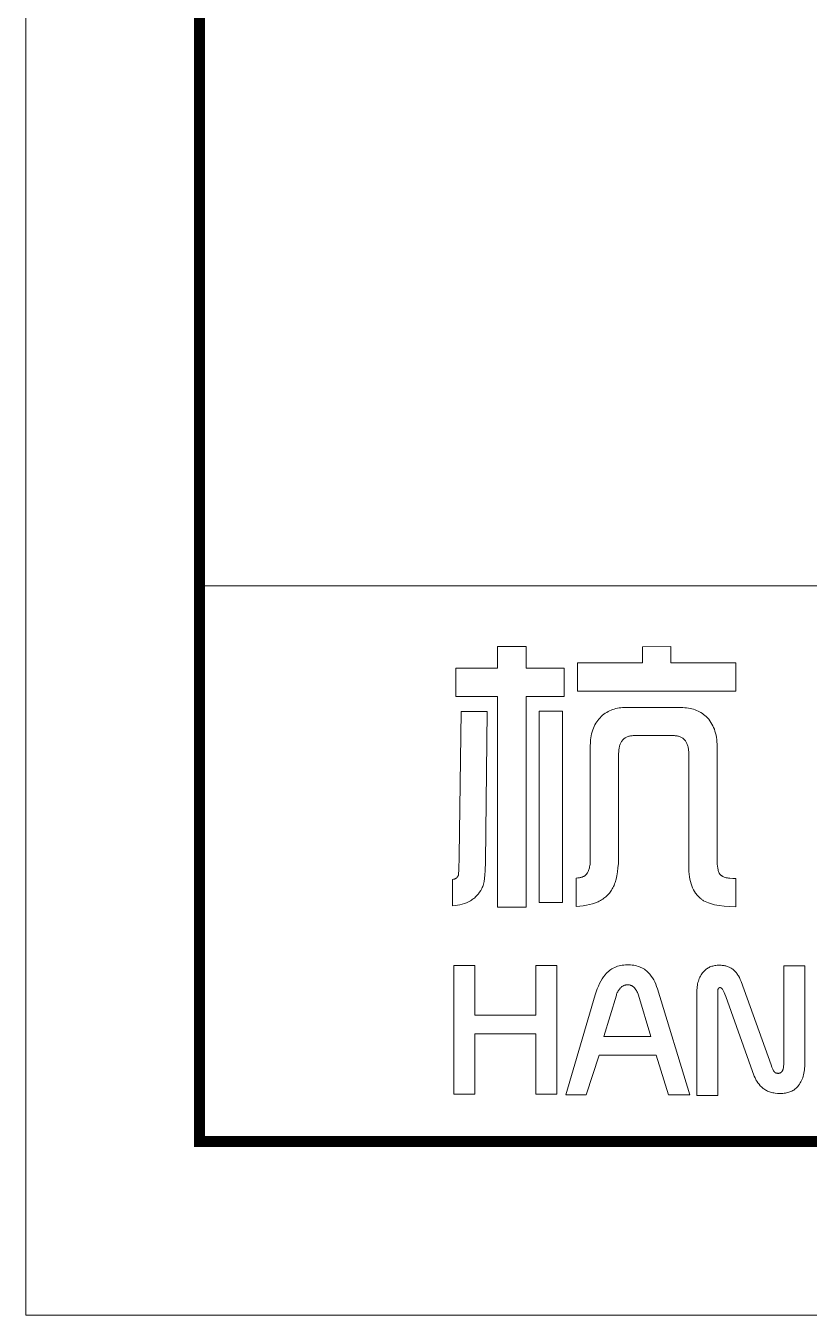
# Model space of a CAD drawing. Header units: millimetres. Extents: x 656 to 1522, y 1 to 298.
# Drawn here: x 656.18 to 678.73, y 0.54 to 37.67 of the extents above; entities that cross this region are included whole.
import ezdxf
from ezdxf.enums import TextEntityAlignment as Align

# ---------------------------------------------------------------- set-up
doc = ezdxf.new("R2010")
doc.units = ezdxf.units.MM
doc.header["$MEASUREMENT"] = 0
for name, color, linetype, lineweight in [('BF-图框', 125, 'Continuous', 15), ('BF-文字说明', 33, 'Continuous', 18), ('BF-电路', 6, 'Continuous', 9)]:
    doc.layers.add(name, color=color, linetype=linetype, lineweight=lineweight)
doc.styles.add('黑体', font='simhei.ttf', dxfattribs={"width": 0.7})

# ---------------------------------------------------------------- blocks, each defined once
blk = doc.blocks.new('BFA3H')
at = {"layer": 'BF-图框'}
for p, q in [((5, 292), (5, 5)), ((5, 5), (415, 5))]:
    blk.add_line(p, q, dxfattribs=at)
at = {"layer": 'BF-图框', "lineweight": 9}
blk.add_line((5, 21), (415, 21), dxfattribs=at)
at = {"layer": 'BF-图框', "lineweight": 5}
for p, q in [((13.582, 18.631), (13.582, 19.254)), ((13.582, 19.254), (14.399, 19.254)), ((14.399, 19.254), (14.399, 18.631)), ((17.753, 19.245), (18.568, 19.254)), ((17.753, 18.782), (17.753, 19.245)), ((18.568, 19.254), (18.568, 18.782)), ((12.377, 17.815), (12.377, 18.631)), ((12.377, 18.631), (13.582, 18.631)), ((14.399, 18.631), (15.499, 18.631)), ((15.499, 18.631), (15.499, 17.815)), ((15.883, 17.965), (15.883, 18.782)), ((15.883, 18.782), (17.753, 18.782)), ((18.568, 18.782), (20.439, 18.782)), ((20.439, 18.782), (20.439, 17.965)), ((20.439, 17.965), (15.883, 17.965)), ((13.582, 17.815), (12.377, 17.815)), ((13.582, 11.753), (13.582, 17.815)), ((15.499, 17.815), (14.399, 17.815)), ((14.399, 17.815), (14.399, 11.753)), ((16.891, 17.44), (16.936, 17.454)), ((16.936, 17.454), (16.982, 17.467)), ((16.982, 17.467), (17.028, 17.477)), ((17.028, 17.477), (17.076, 17.485)), ((17.076, 17.485), (17.124, 17.491)), ((17.124, 17.491), (17.174, 17.494)), ((17.174, 17.494), (17.224, 17.496)), ((17.224, 17.496), (18.854, 17.496)), ((18.854, 17.496), (18.911, 17.495)), ((18.911, 17.495), (18.966, 17.492)), ((18.966, 17.492), (19.02, 17.487)), ((19.02, 17.487), (19.072, 17.479)), ((19.072, 17.479), (19.123, 17.47)), ((19.123, 17.47), (19.172, 17.459)), ((19.172, 17.459), (19.22, 17.446)), ((12.479, 13.215), (12.532, 17.385)), ((12.532, 17.385), (13.282, 17.385)), ((13.282, 17.385), (13.234, 13.056)), ((14.775, 11.881), (14.775, 17.389)), ((14.775, 17.389), (15.45, 17.389)), ((15.45, 17.389), (15.45, 11.881)), ((16.407, 17.043), (16.435, 17.086)), ((16.435, 17.086), (16.465, 17.127)), ((16.465, 17.127), (16.497, 17.166)), ((16.497, 17.166), (16.531, 17.203)), ((16.531, 17.203), (16.567, 17.239)), ((16.567, 17.239), (16.604, 17.272)), ((16.604, 17.272), (16.643, 17.303)), ((16.643, 17.303), (16.682, 17.331)), ((16.682, 17.331), (16.722, 17.357)), ((16.722, 17.357), (16.763, 17.381)), ((16.763, 17.381), (16.805, 17.403)), ((16.805, 17.403), (16.848, 17.422)), ((16.848, 17.422), (16.891, 17.44)), ((19.22, 17.446), (19.266, 17.431)), ((19.266, 17.431), (19.311, 17.414)), ((19.311, 17.414), (19.354, 17.395)), ((19.354, 17.395), (19.396, 17.374)), ((19.396, 17.374), (19.436, 17.351)), ((19.436, 17.351), (19.475, 17.326)), ((19.475, 17.326), (19.512, 17.299)), ((19.512, 17.299), (19.548, 17.27)), ((19.548, 17.27), (19.582, 17.239)), ((19.582, 17.239), (19.621, 17.199)), ((19.621, 17.199), (19.657, 17.158)), ((19.657, 17.158), (19.69, 17.115)), ((19.69, 17.115), (19.721, 17.07)), ((16.276, 16.686), (16.288, 16.743)), ((16.288, 16.743), (16.302, 16.798)), ((16.302, 16.798), (16.319, 16.851)), ((16.319, 16.851), (16.338, 16.902)), ((16.338, 16.902), (16.359, 16.951)), ((16.359, 16.951), (16.382, 16.998)), ((16.382, 16.998), (16.407, 17.043)), ((19.721, 17.07), (19.75, 17.022)), ((19.75, 17.022), (19.776, 16.973)), ((19.776, 16.973), (19.8, 16.922)), ((19.8, 16.922), (19.821, 16.869)), ((19.821, 16.869), (19.839, 16.813)), ((19.839, 16.813), (19.855, 16.756)), ((19.855, 16.756), (19.869, 16.697)), ((16.248, 16.37), (16.253, 16.503)), ((16.248, 13.126), (16.248, 16.37)), ((16.253, 16.503), (16.258, 16.566)), ((16.258, 16.566), (16.266, 16.627)), ((16.266, 16.627), (16.276, 16.686)), ((17.081, 16.341), (17.076, 16.314)), ((17.086, 16.368), (17.081, 16.341)), ((17.093, 16.393), (17.086, 16.368)), ((17.1, 16.417), (17.093, 16.393)), ((17.109, 16.44), (17.1, 16.417)), ((17.118, 16.462), (17.109, 16.44)), ((17.128, 16.483), (17.118, 16.462)), ((17.139, 16.503), (17.128, 16.483)), ((17.15, 16.522), (17.139, 16.503)), ((17.163, 16.54), (17.15, 16.522)), ((17.176, 16.557), (17.163, 16.54)), ((17.191, 16.573), (17.176, 16.557)), ((17.206, 16.588), (17.191, 16.573)), ((17.222, 16.602), (17.206, 16.588)), ((17.239, 16.614), (17.222, 16.602)), ((17.257, 16.626), (17.239, 16.614)), ((17.275, 16.637), (17.257, 16.626)), ((17.295, 16.647), (17.275, 16.637)), ((17.315, 16.655), (17.295, 16.647)), ((17.337, 16.663), (17.315, 16.655)), ((17.359, 16.67), (17.337, 16.663)), ((17.382, 16.675), (17.359, 16.67)), ((17.406, 16.68), (17.382, 16.675)), ((17.431, 16.684), (17.406, 16.68)), ((17.456, 16.686), (17.431, 16.684)), ((17.483, 16.688), (17.456, 16.686)), ((17.51, 16.688), (17.483, 16.688)), ((18.643, 16.688), (17.51, 16.688)), ((18.67, 16.688), (18.643, 16.688)), ((18.696, 16.686), (18.67, 16.688)), ((18.722, 16.683), (18.696, 16.686)), ((18.746, 16.68), (18.722, 16.683)), ((18.77, 16.675), (18.746, 16.68)), ((18.793, 16.669), (18.77, 16.675)), ((18.815, 16.662), (18.793, 16.669)), ((18.836, 16.655), (18.815, 16.662)), ((18.856, 16.646), (18.836, 16.655)), ((18.875, 16.636), (18.856, 16.646)), ((18.894, 16.625), (18.875, 16.636)), ((18.911, 16.612), (18.894, 16.625)), ((18.928, 16.599), (18.911, 16.612)), ((18.944, 16.585), (18.928, 16.599)), ((18.959, 16.57), (18.944, 16.585)), ((18.973, 16.554), (18.959, 16.57)), ((18.987, 16.536), (18.973, 16.554)), ((18.999, 16.518), (18.987, 16.536)), ((19.011, 16.498), (18.999, 16.518)), ((19.021, 16.478), (19.011, 16.498)), ((19.031, 16.456), (19.021, 16.478)), ((19.04, 16.434), (19.031, 16.456)), ((19.049, 16.41), (19.04, 16.434)), ((19.056, 16.385), (19.049, 16.41)), ((19.062, 16.36), (19.056, 16.385)), ((19.068, 16.333), (19.062, 16.36)), ((19.869, 16.697), (19.88, 16.636)), ((19.88, 16.636), (19.889, 16.572)), ((19.889, 16.572), (19.895, 16.507)), ((19.895, 16.507), (19.899, 16.44)), ((19.899, 16.44), (19.9, 16.37)), ((19.9, 16.37), (19.9, 13.135)), ((17.067, 16.227), (17.065, 16.163)), ((17.065, 16.163), (17.065, 13.272)), ((17.072, 16.286), (17.067, 16.227)), ((17.076, 16.314), (17.072, 16.286)), ((19.073, 16.305), (19.068, 16.333)), ((19.077, 16.276), (19.073, 16.305)), ((19.082, 16.215), (19.077, 16.276)), ((19.083, 16.15), (19.082, 16.215)), ((19.083, 12.936), (19.083, 16.15)), ((12.464, 12.817), (12.479, 13.215)), ((13.234, 13.056), (13.225, 12.793)), ((16.241, 12.979), (16.246, 13.049)), ((16.246, 13.049), (16.248, 13.126)), ((17.057, 13.002), (17.046, 12.879)), ((17.065, 13.272), (17.057, 13.002)), ((19.9, 13.135), (19.905, 12.991)), ((12.425, 12.618), (12.429, 12.623)), ((12.429, 12.623), (12.432, 12.629)), ((12.432, 12.629), (12.436, 12.634)), ((12.436, 12.634), (12.442, 12.646)), ((12.442, 12.646), (12.448, 12.658)), ((12.448, 12.66), (12.449, 12.661)), ((12.448, 12.658), (12.448, 12.66)), ((12.449, 12.661), (12.45, 12.665)), ((12.45, 12.665), (12.451, 12.67)), ((12.451, 12.67), (12.452, 12.676)), ((12.452, 12.676), (12.456, 12.708)), ((12.456, 12.708), (12.464, 12.817)), ((13.217, 12.679), (13.205, 12.577)), ((13.225, 12.793), (13.217, 12.679)), ((16.028, 12.621), (16.044, 12.628)), ((16.044, 12.628), (16.06, 12.635)), ((16.06, 12.635), (16.074, 12.643)), ((16.074, 12.643), (16.088, 12.651)), ((16.088, 12.651), (16.101, 12.66)), ((16.101, 12.66), (16.113, 12.67)), ((16.113, 12.67), (16.124, 12.68)), ((16.124, 12.68), (16.131, 12.688)), ((16.131, 12.688), (16.139, 12.697)), ((16.139, 12.697), (16.146, 12.706)), ((16.146, 12.706), (16.153, 12.715)), ((16.153, 12.715), (16.166, 12.735)), ((16.166, 12.735), (16.178, 12.756)), ((16.178, 12.756), (16.189, 12.779)), ((16.189, 12.779), (16.2, 12.803)), ((16.2, 12.803), (16.209, 12.829)), ((16.209, 12.829), (16.217, 12.856)), ((16.217, 12.856), (16.225, 12.884)), ((16.225, 12.884), (16.231, 12.914)), ((16.231, 12.914), (16.236, 12.946)), ((16.236, 12.946), (16.241, 12.979)), ((17.013, 12.655), (16.99, 12.554)), ((17.032, 12.763), (17.013, 12.655)), ((17.046, 12.879), (17.032, 12.763)), ((19.085, 12.854), (19.083, 12.936)), ((19.089, 12.775), (19.085, 12.854)), ((19.096, 12.698), (19.089, 12.775)), ((19.106, 12.625), (19.096, 12.698)), ((19.118, 12.555), (19.106, 12.625)), ((19.905, 12.991), (19.91, 12.928)), ((19.91, 12.928), (19.918, 12.872)), ((19.918, 12.872), (19.928, 12.822)), ((19.928, 12.822), (19.934, 12.8)), ((19.934, 12.8), (19.94, 12.779)), ((19.94, 12.779), (19.947, 12.76)), ((19.947, 12.76), (19.954, 12.742)), ((19.954, 12.742), (19.962, 12.726)), ((19.962, 12.726), (19.967, 12.718)), ((19.967, 12.718), (19.971, 12.711)), ((19.971, 12.711), (19.977, 12.702)), ((19.977, 12.702), (19.983, 12.694)), ((19.983, 12.694), (19.99, 12.686)), ((19.99, 12.686), (19.998, 12.678)), ((19.998, 12.678), (20.006, 12.67)), ((20.006, 12.67), (20.014, 12.663)), ((20.014, 12.663), (20.024, 12.656)), ((20.024, 12.656), (20.033, 12.649)), ((20.033, 12.649), (20.044, 12.643)), ((20.044, 12.643), (20.055, 12.637)), ((20.055, 12.637), (20.067, 12.631)), ((20.067, 12.631), (20.079, 12.625)), ((20.079, 12.625), (20.105, 12.615)), ((12.28, 12.548), (12.295, 12.549)), ((12.28, 11.788), (12.28, 12.548)), ((12.295, 12.549), (12.31, 12.551)), ((12.31, 12.551), (12.324, 12.554)), ((12.324, 12.554), (12.337, 12.558)), ((12.337, 12.558), (12.35, 12.562)), ((12.35, 12.562), (12.356, 12.565)), ((12.356, 12.565), (12.362, 12.567)), ((12.362, 12.567), (12.367, 12.57)), ((12.367, 12.57), (12.373, 12.573)), ((12.373, 12.573), (12.379, 12.576)), ((12.379, 12.576), (12.384, 12.58)), ((12.384, 12.58), (12.389, 12.583)), ((12.389, 12.583), (12.394, 12.587)), ((12.394, 12.587), (12.399, 12.591)), ((12.399, 12.591), (12.404, 12.595)), ((12.404, 12.595), (12.408, 12.599)), ((12.408, 12.599), (12.413, 12.604)), ((12.413, 12.604), (12.417, 12.608)), ((12.417, 12.608), (12.421, 12.613)), ((12.421, 12.613), (12.425, 12.618)), ((13.128, 12.288), (13.097, 12.232)), ((13.14, 12.313), (13.128, 12.288)), ((13.152, 12.342), (13.14, 12.313)), ((13.162, 12.374), (13.152, 12.342)), ((13.172, 12.409), (13.162, 12.374)), ((13.182, 12.446), (13.172, 12.409)), ((13.19, 12.487), (13.182, 12.446)), ((13.205, 12.577), (13.19, 12.487)), ((15.843, 12.587), (15.89, 12.591)), ((15.843, 11.771), (15.843, 12.587)), ((15.89, 12.591), (15.934, 12.597)), ((15.934, 12.597), (15.954, 12.6)), ((15.954, 12.6), (15.974, 12.605)), ((15.974, 12.605), (15.993, 12.61)), ((15.993, 12.61), (16.011, 12.615)), ((16.011, 12.615), (16.028, 12.621)), ((16.883, 12.274), (16.864, 12.242)), ((16.9, 12.307), (16.883, 12.274)), ((16.917, 12.341), (16.9, 12.307)), ((16.932, 12.376), (16.917, 12.341)), ((16.948, 12.417), (16.932, 12.376)), ((16.963, 12.461), (16.948, 12.417)), ((16.99, 12.554), (16.963, 12.461)), ((19.133, 12.488), (19.118, 12.555)), ((19.151, 12.424), (19.133, 12.488)), ((19.172, 12.363), (19.151, 12.424)), ((19.195, 12.306), (19.172, 12.363)), ((19.221, 12.251), (19.195, 12.306)), ((20.105, 12.615), (20.133, 12.605)), ((20.133, 12.605), (20.164, 12.597)), ((20.164, 12.597), (20.197, 12.59)), ((20.197, 12.59), (20.232, 12.584)), ((20.232, 12.584), (20.27, 12.579)), ((20.27, 12.579), (20.352, 12.572)), ((20.352, 12.572), (20.443, 12.57)), ((20.443, 12.57), (20.439, 11.758)), ((12.744, 11.904), (12.687, 11.877)), ((12.799, 11.933), (12.744, 11.904)), ((12.825, 11.949), (12.799, 11.933)), ((12.85, 11.966), (12.825, 11.949)), ((12.875, 11.984), (12.85, 11.966)), ((12.899, 12.002), (12.875, 11.984)), ((12.922, 12.021), (12.899, 12.002)), ((12.944, 12.042), (12.922, 12.021)), ((12.966, 12.062), (12.944, 12.042)), ((12.987, 12.084), (12.966, 12.062)), ((13.007, 12.107), (12.987, 12.084)), ((13.027, 12.13), (13.007, 12.107)), ((13.045, 12.154), (13.027, 12.13)), ((13.063, 12.179), (13.045, 12.154)), ((13.097, 12.232), (13.063, 12.179)), ((15.45, 11.881), (14.775, 11.881)), ((16.472, 11.906), (16.397, 11.875)), ((16.508, 11.924), (16.472, 11.906)), ((16.542, 11.942), (16.508, 11.924)), ((16.576, 11.961), (16.542, 11.942)), ((16.608, 11.982), (16.576, 11.961)), ((16.639, 12.003), (16.608, 11.982)), ((16.669, 12.026), (16.639, 12.003)), ((16.698, 12.049), (16.669, 12.026)), ((16.725, 12.074), (16.698, 12.049)), ((16.751, 12.099), (16.725, 12.074)), ((16.776, 12.126), (16.751, 12.099)), ((16.8, 12.154), (16.776, 12.126)), ((16.822, 12.182), (16.8, 12.154)), ((16.844, 12.212), (16.822, 12.182)), ((16.864, 12.242), (16.844, 12.212)), ((19.25, 12.199), (19.221, 12.251)), ((19.282, 12.151), (19.25, 12.199)), ((19.299, 12.128), (19.282, 12.151)), ((19.317, 12.105), (19.299, 12.128)), ((19.335, 12.084), (19.317, 12.105)), ((19.354, 12.063), (19.335, 12.084)), ((19.374, 12.043), (19.354, 12.063)), ((19.394, 12.023), (19.374, 12.043)), ((19.415, 12.005), (19.394, 12.023)), ((19.437, 11.987), (19.415, 12.005)), ((19.454, 11.974), (19.437, 11.987)), ((19.473, 11.96), (19.454, 11.974)), ((19.492, 11.948), (19.473, 11.96)), ((19.512, 11.935), (19.492, 11.948)), ((19.555, 11.912), (19.512, 11.935)), ((19.602, 11.89), (19.555, 11.912)), ((19.652, 11.87), (19.602, 11.89)), ((12.355, 11.795), (12.28, 11.788)), ((12.428, 11.805), (12.355, 11.795)), ((12.497, 11.818), (12.428, 11.805)), ((12.563, 11.835), (12.497, 11.818)), ((12.627, 11.854), (12.563, 11.835)), ((12.687, 11.877), (12.627, 11.854)), ((14.399, 11.753), (13.582, 11.753)), ((15.947, 11.778), (15.843, 11.771)), ((16.047, 11.789), (15.947, 11.778)), ((16.141, 11.804), (16.047, 11.789)), ((16.231, 11.824), (16.141, 11.804)), ((16.316, 11.847), (16.231, 11.824)), ((16.397, 11.875), (16.316, 11.847)), ((19.706, 11.851), (19.652, 11.87)), ((19.763, 11.835), (19.706, 11.851)), ((19.824, 11.819), (19.763, 11.835)), ((19.956, 11.794), (19.824, 11.819)), ((20.103, 11.775), (19.956, 11.794)), ((20.264, 11.763), (20.103, 11.775)), ((20.439, 11.758), (20.264, 11.763)), ((12.323, 6.36), (12.323, 10.067)), ((12.323, 10.067), (12.927, 10.067)), ((12.927, 10.067), (12.927, 8.642)), ((14.682, 8.642), (14.682, 10.067)), ((14.682, 10.067), (15.287, 10.067)), ((15.287, 10.067), (15.287, 6.36)), ((16.951, 10.015), (16.992, 10.032)), ((16.992, 10.032), (17.033, 10.047)), ((17.033, 10.047), (17.076, 10.059)), ((17.076, 10.059), (17.121, 10.07)), ((17.121, 10.07), (17.166, 10.077)), ((17.166, 10.077), (17.213, 10.083)), ((17.213, 10.083), (17.261, 10.087)), ((17.261, 10.087), (17.311, 10.088)), ((17.311, 10.088), (17.36, 10.087)), ((17.36, 10.087), (17.407, 10.084)), ((17.407, 10.084), (17.453, 10.08)), ((17.453, 10.08), (17.498, 10.074)), ((17.498, 10.074), (17.542, 10.066)), ((17.542, 10.066), (17.584, 10.056)), ((17.584, 10.056), (17.624, 10.044)), ((17.624, 10.044), (17.663, 10.031)), ((17.663, 10.031), (17.701, 10.016)), ((19.669, 10.014), (19.695, 10.026)), ((19.695, 10.026), (19.722, 10.037)), ((19.722, 10.037), (19.749, 10.046)), ((19.749, 10.046), (19.777, 10.054)), ((19.777, 10.054), (19.806, 10.061)), ((19.806, 10.061), (19.836, 10.067)), ((19.836, 10.067), (19.867, 10.072)), ((19.867, 10.072), (19.899, 10.075)), ((19.899, 10.075), (19.931, 10.077)), ((19.931, 10.077), (19.964, 10.077)), ((19.964, 10.077), (20.02, 10.075)), ((20.02, 10.075), (20.047, 10.073)), ((20.047, 10.073), (20.074, 10.07)), ((20.074, 10.07), (20.1, 10.066)), ((20.1, 10.066), (20.125, 10.061)), ((20.125, 10.061), (20.15, 10.055)), ((20.15, 10.055), (20.174, 10.048)), ((20.174, 10.048), (20.198, 10.04)), ((20.198, 10.04), (20.221, 10.032)), ((20.221, 10.032), (20.244, 10.022)), ((21.818, 7.247), (21.818, 10.057)), ((21.818, 10.057), (22.422, 10.057)), ((22.422, 10.057), (22.422, 7.213)), ((16.553, 9.619), (16.591, 9.684)), ((16.591, 9.684), (16.632, 9.743)), ((16.632, 9.743), (16.674, 9.799)), ((16.674, 9.799), (16.705, 9.834)), ((16.705, 9.834), (16.736, 9.866)), ((16.736, 9.866), (16.769, 9.897)), ((16.769, 9.897), (16.803, 9.925)), ((16.803, 9.925), (16.838, 9.951)), ((16.838, 9.951), (16.874, 9.975)), ((16.874, 9.975), (16.912, 9.996)), ((16.912, 9.996), (16.951, 10.015)), ((17.701, 10.016), (17.737, 9.999)), ((17.737, 9.999), (17.772, 9.981)), ((17.772, 9.981), (17.805, 9.961)), ((17.805, 9.961), (17.837, 9.939)), ((17.837, 9.939), (17.868, 9.915)), ((17.868, 9.915), (17.897, 9.889)), ((17.897, 9.889), (17.925, 9.862)), ((17.925, 9.862), (17.966, 9.815)), ((17.966, 9.815), (18.005, 9.766)), ((18.005, 9.766), (18.041, 9.713)), ((18.041, 9.713), (18.074, 9.656)), ((18.074, 9.656), (18.105, 9.597)), ((19.36, 9.62), (19.372, 9.658)), ((19.372, 9.658), (19.387, 9.694)), ((19.387, 9.694), (19.402, 9.73)), ((19.402, 9.73), (19.42, 9.763)), ((19.42, 9.763), (19.439, 9.796)), ((19.439, 9.796), (19.46, 9.827)), ((19.46, 9.827), (19.482, 9.858)), ((19.482, 9.858), (19.507, 9.887)), ((19.507, 9.887), (19.532, 9.914)), ((19.532, 9.914), (19.553, 9.934)), ((19.553, 9.934), (19.575, 9.952)), ((19.575, 9.952), (19.597, 9.97)), ((19.597, 9.97), (19.62, 9.986)), ((19.62, 9.986), (19.644, 10)), ((19.644, 10), (19.669, 10.014)), ((20.244, 10.022), (20.266, 10.012)), ((20.266, 10.012), (20.287, 10)), ((20.287, 10), (20.308, 9.988)), ((20.308, 9.988), (20.329, 9.975)), ((20.329, 9.975), (20.348, 9.96)), ((20.348, 9.96), (20.367, 9.945)), ((20.367, 9.945), (20.386, 9.929)), ((20.386, 9.929), (20.404, 9.913)), ((20.404, 9.913), (20.422, 9.895)), ((20.422, 9.895), (20.439, 9.876)), ((20.439, 9.876), (20.455, 9.856)), ((20.455, 9.856), (20.471, 9.836)), ((20.471, 9.836), (20.486, 9.814)), ((20.486, 9.814), (20.501, 9.792)), ((20.501, 9.792), (20.515, 9.769)), ((20.515, 9.769), (20.542, 9.72)), ((20.542, 9.72), (20.566, 9.667)), ((20.566, 9.667), (20.588, 9.61)), ((16.393, 9.228), (16.421, 9.315)), ((16.421, 9.315), (16.45, 9.398)), ((16.45, 9.398), (16.483, 9.477)), ((16.483, 9.477), (16.517, 9.55)), ((16.517, 9.55), (16.553, 9.619)), ((17.027, 9.29), (17.017, 9.266)), ((17.039, 9.313), (17.027, 9.29)), ((17.052, 9.336), (17.039, 9.313)), ((17.067, 9.358), (17.052, 9.336)), ((17.082, 9.379), (17.067, 9.358)), ((17.099, 9.4), (17.082, 9.379)), ((17.111, 9.414), (17.099, 9.4)), ((17.123, 9.427), (17.111, 9.414)), ((17.135, 9.439), (17.123, 9.427)), ((17.148, 9.45), (17.135, 9.439)), ((17.161, 9.46), (17.148, 9.45)), ((17.174, 9.47), (17.161, 9.46)), ((17.187, 9.478), (17.174, 9.47)), ((17.201, 9.486), (17.187, 9.478)), ((17.215, 9.493), (17.201, 9.486)), ((17.23, 9.498), (17.215, 9.493)), ((17.245, 9.503), (17.23, 9.498)), ((17.26, 9.507), (17.245, 9.503)), ((17.275, 9.511), (17.26, 9.507)), ((17.291, 9.513), (17.275, 9.511)), ((17.306, 9.514), (17.291, 9.513)), ((17.323, 9.515), (17.306, 9.514)), ((17.337, 9.514), (17.323, 9.515)), ((17.352, 9.513), (17.337, 9.514)), ((17.366, 9.511), (17.352, 9.513)), ((17.38, 9.509), (17.366, 9.511)), ((17.393, 9.506), (17.38, 9.509)), ((17.406, 9.502), (17.393, 9.506)), ((17.419, 9.497), (17.406, 9.502)), ((17.431, 9.492), (17.419, 9.497)), ((17.443, 9.486), (17.431, 9.492)), ((17.455, 9.479), (17.443, 9.486)), ((17.467, 9.472), (17.455, 9.479)), ((17.478, 9.464), (17.467, 9.472)), ((17.489, 9.455), (17.478, 9.464)), ((17.499, 9.446), (17.489, 9.455)), ((17.509, 9.435), (17.499, 9.446)), ((17.519, 9.424), (17.509, 9.435)), ((17.54, 9.399), (17.519, 9.424)), ((17.56, 9.373), (17.54, 9.399)), ((17.577, 9.347), (17.56, 9.373)), ((17.593, 9.322), (17.577, 9.347)), ((17.607, 9.296), (17.593, 9.322)), ((17.619, 9.27), (17.607, 9.296)), ((18.105, 9.597), (18.133, 9.535)), ((18.133, 9.535), (18.159, 9.469)), ((18.159, 9.469), (18.182, 9.4)), ((18.182, 9.4), (19.11, 6.344)), ((19.319, 9.323), (19.32, 9.369)), ((19.319, 6.329), (19.319, 9.323)), ((19.32, 9.369), (19.322, 9.414)), ((19.322, 9.414), (19.326, 9.458)), ((19.326, 9.458), (19.332, 9.5)), ((19.332, 9.5), (19.34, 9.542)), ((19.34, 9.542), (19.349, 9.582)), ((19.349, 9.582), (19.36, 9.62)), ((19.924, 9.374), (19.923, 9.366)), ((19.923, 9.366), (19.923, 9.357)), ((19.923, 9.357), (19.923, 6.329)), ((19.925, 9.382), (19.924, 9.374)), ((19.926, 9.386), (19.925, 9.382)), ((19.927, 9.39), (19.926, 9.386)), ((19.928, 9.393), (19.927, 9.39)), ((19.929, 9.396), (19.928, 9.393)), ((19.93, 9.4), (19.929, 9.396)), ((19.932, 9.403), (19.93, 9.4)), ((19.933, 9.405), (19.932, 9.403)), ((19.935, 9.408), (19.933, 9.405)), ((19.936, 9.411), (19.935, 9.408)), ((19.938, 9.413), (19.936, 9.411)), ((19.94, 9.415), (19.938, 9.413)), ((19.942, 9.418), (19.94, 9.415)), ((19.944, 9.42), (19.942, 9.418)), ((19.947, 9.421), (19.944, 9.42)), ((19.949, 9.423), (19.947, 9.421)), ((19.952, 9.425), (19.949, 9.423)), ((19.954, 9.426), (19.952, 9.425)), ((19.957, 9.427), (19.954, 9.426)), ((19.96, 9.428), (19.957, 9.427)), ((19.963, 9.429), (19.96, 9.428)), ((19.966, 9.43), (19.963, 9.429)), ((19.97, 9.431), (19.966, 9.43)), ((19.973, 9.431), (19.97, 9.431)), ((19.976, 9.432), (19.973, 9.431)), ((19.98, 9.432), (19.976, 9.432)), ((19.984, 9.432), (19.98, 9.432)), ((19.986, 9.432), (19.984, 9.432)), ((19.988, 9.432), (19.986, 9.432)), ((19.991, 9.431), (19.988, 9.432)), ((19.993, 9.431), (19.991, 9.431)), ((19.996, 9.43), (19.993, 9.431)), ((19.998, 9.43), (19.996, 9.43)), ((20, 9.429), (19.998, 9.43)), ((20.003, 9.428), (20, 9.429)), ((20.005, 9.427), (20.003, 9.428)), ((20.008, 9.426), (20.005, 9.427)), ((20.01, 9.425), (20.008, 9.426)), ((20.012, 9.423), (20.01, 9.425)), ((20.015, 9.422), (20.012, 9.423)), ((20.017, 9.42), (20.015, 9.422)), ((20.022, 9.416), (20.017, 9.42)), ((20.027, 9.412), (20.022, 9.416)), ((20.032, 9.407), (20.027, 9.412)), ((20.037, 9.402), (20.032, 9.407)), ((20.042, 9.397), (20.037, 9.402)), ((20.047, 9.391), (20.042, 9.397)), ((20.052, 9.384), (20.047, 9.391)), ((20.063, 9.369), (20.052, 9.384)), ((20.073, 9.353), (20.063, 9.369)), ((20.083, 9.334), (20.073, 9.353)), ((20.105, 9.291), (20.083, 9.334)), ((20.126, 9.24), (20.105, 9.291)), ((20.588, 9.61), (21.452, 7.207)), ((15.541, 6.347), (16.393, 9.228)), ((17, 9.218), (16.636, 8.022)), ((17.008, 9.242), (17, 9.218)), ((17.017, 9.266), (17.008, 9.242)), ((17.63, 9.244), (17.619, 9.27)), ((17.638, 9.218), (17.63, 9.244)), ((17.995, 8.022), (17.638, 9.218)), ((20.149, 9.181), (20.126, 9.24)), ((20.971, 6.884), (20.149, 9.181)), ((12.927, 8.642), (14.682, 8.642)), ((14.682, 8.105), (12.927, 8.105)), ((12.927, 8.105), (12.927, 6.36)), ((14.682, 6.36), (14.682, 8.105)), ((16.636, 8.022), (17.995, 8.022)), ((16.509, 7.485), (16.128, 6.344)), ((18.148, 7.485), (16.509, 7.485)), ((18.505, 6.344), (18.148, 7.485)), ((21.452, 7.207), (21.479, 7.138)), ((21.479, 7.138), (21.504, 7.081)), ((21.504, 7.081), (21.516, 7.058)), ((21.516, 7.058), (21.527, 7.037)), ((21.787, 7.054), (21.792, 7.064)), ((21.792, 7.064), (21.795, 7.075)), ((21.795, 7.075), (21.799, 7.086)), ((21.799, 7.086), (21.802, 7.098)), ((21.802, 7.098), (21.808, 7.123)), ((21.808, 7.123), (21.812, 7.151)), ((21.812, 7.151), (21.815, 7.181)), ((21.815, 7.181), (21.817, 7.213)), ((21.817, 7.213), (21.818, 7.247)), ((22.414, 7.062), (22.408, 7.014)), ((22.418, 7.111), (22.414, 7.062)), ((22.421, 7.162), (22.418, 7.111)), ((22.422, 7.213), (22.421, 7.162)), ((20.992, 6.834), (20.971, 6.884)), ((21.015, 6.785), (20.992, 6.834)), ((21.028, 6.761), (21.015, 6.785)), ((21.042, 6.738), (21.028, 6.761)), ((21.072, 6.693), (21.042, 6.738)), ((21.106, 6.65), (21.072, 6.693)), ((21.527, 7.037), (21.538, 7.02)), ((21.538, 7.02), (21.543, 7.012)), ((21.543, 7.012), (21.549, 7.005)), ((21.549, 7.005), (21.553, 7)), ((21.553, 7), (21.558, 6.996)), ((21.558, 6.996), (21.564, 6.991)), ((21.564, 6.991), (21.569, 6.987)), ((21.569, 6.987), (21.575, 6.983)), ((21.575, 6.983), (21.581, 6.98)), ((21.581, 6.98), (21.587, 6.977)), ((21.587, 6.977), (21.594, 6.974)), ((21.594, 6.974), (21.601, 6.972)), ((21.601, 6.972), (21.608, 6.97)), ((21.608, 6.97), (21.616, 6.968)), ((21.616, 6.968), (21.624, 6.967)), ((21.624, 6.967), (21.632, 6.965)), ((21.632, 6.965), (21.64, 6.965)), ((21.64, 6.965), (21.649, 6.964)), ((21.649, 6.964), (21.658, 6.964)), ((21.658, 6.964), (21.668, 6.964)), ((21.668, 6.964), (21.677, 6.965)), ((21.677, 6.965), (21.686, 6.966)), ((21.686, 6.966), (21.695, 6.968)), ((21.695, 6.968), (21.704, 6.971)), ((21.704, 6.971), (21.708, 6.972)), ((21.708, 6.972), (21.712, 6.974)), ((21.712, 6.974), (21.716, 6.976)), ((21.716, 6.976), (21.72, 6.977)), ((21.72, 6.977), (21.724, 6.98)), ((21.724, 6.98), (21.728, 6.982)), ((21.728, 6.982), (21.732, 6.984)), ((21.732, 6.984), (21.735, 6.986)), ((21.735, 6.986), (21.739, 6.989)), ((21.739, 6.989), (21.742, 6.992)), ((21.742, 6.992), (21.746, 6.994)), ((21.746, 6.994), (21.749, 6.997)), ((21.749, 6.997), (21.755, 7.004)), ((21.755, 7.004), (21.761, 7.011)), ((21.761, 7.011), (21.767, 7.018)), ((21.767, 7.018), (21.773, 7.026)), ((21.773, 7.026), (21.778, 7.035)), ((21.778, 7.035), (21.783, 7.044)), ((21.783, 7.044), (21.787, 7.054)), ((22.294, 6.686), (22.271, 6.651)), ((22.314, 6.722), (22.294, 6.686)), ((22.333, 6.759), (22.314, 6.722)), ((22.35, 6.798), (22.333, 6.759)), ((22.365, 6.839), (22.35, 6.798)), ((22.378, 6.88), (22.365, 6.839)), ((22.39, 6.924), (22.378, 6.88)), ((22.4, 6.968), (22.39, 6.924)), ((22.408, 7.014), (22.4, 6.968)), ((12.927, 6.36), (12.323, 6.36)), ((15.287, 6.36), (14.682, 6.36)), ((16.128, 6.344), (15.541, 6.347)), ((19.11, 6.344), (18.505, 6.344)), ((19.923, 6.329), (19.319, 6.329)), ((21.143, 6.608), (21.106, 6.65)), ((21.183, 6.569), (21.143, 6.608)), ((21.226, 6.532), (21.183, 6.569)), ((21.249, 6.514), (21.226, 6.532)), ((21.274, 6.497), (21.249, 6.514)), ((21.299, 6.482), (21.274, 6.497)), ((21.326, 6.468), (21.299, 6.482)), ((21.353, 6.455), (21.326, 6.468)), ((21.381, 6.443), (21.353, 6.455)), ((21.41, 6.432), (21.381, 6.443)), ((21.441, 6.422), (21.41, 6.432)), ((21.472, 6.414), (21.441, 6.422)), ((21.504, 6.406), (21.472, 6.414)), ((21.537, 6.4), (21.504, 6.406)), ((21.571, 6.395), (21.537, 6.4)), ((21.642, 6.388), (21.571, 6.395)), ((21.716, 6.386), (21.642, 6.388)), ((21.755, 6.386), (21.716, 6.386)), ((21.793, 6.388), (21.755, 6.386)), ((21.83, 6.392), (21.793, 6.388)), ((21.865, 6.396), (21.83, 6.392)), ((21.899, 6.402), (21.865, 6.396)), ((21.932, 6.41), (21.899, 6.402)), ((21.964, 6.418), (21.932, 6.41)), ((21.994, 6.428), (21.964, 6.418)), ((22.024, 6.44), (21.994, 6.428)), ((22.052, 6.452), (22.024, 6.44)), ((22.078, 6.466), (22.052, 6.452)), ((22.104, 6.482), (22.078, 6.466)), ((22.128, 6.498), (22.104, 6.482)), ((22.151, 6.516), (22.128, 6.498)), ((22.173, 6.535), (22.151, 6.516)), ((22.194, 6.556), (22.173, 6.535)), ((22.222, 6.586), (22.194, 6.556)), ((22.247, 6.618), (22.222, 6.586)), ((22.271, 6.651), (22.247, 6.618))]:
    blk.add_line(p, q, dxfattribs=at)
at = {"layer": 'BF-图框', "const_width": 0.322}
blk.add_lwpolyline([(415, 292), (415, 5), (5, 5), (5, 292)], close=True, dxfattribs=at)
at = {"layer": 'BF-电路', "color": 6, "ltscale": 2}
blk.add_lwpolyline([(420, 297), (420, 0), (0, 0), (0, 297)], close=True, dxfattribs=at)
at = {"layer": 'BF-文字说明', "style": '黑体'}
for tag, p in [('页码', (404.152, 288)), ('铝材颜色', (404.152, 280)), ('设计部门', (246.032, 17)), ('设计人员', (295.075, 17)), ('现场勘测', (345.618, 17)), ('日期', (187.966, 9)), ('深化部门', (246.032, 9)), ('图纸深化', (295.075, 9)), ('联系电话', (345.618, 9))]:
    blk.add_attdef(tag, text='', height=3, dxfattribs=at).set_placement(p, align=Align.MIDDLE_CENTER)
blk.add_attdef('工程名称', text='', height=3, dxfattribs=at).set_placement((112.474, 14.631), align=Align.BOTTOM_LEFT)
at = {"layer": 'BF-文字说明', "style": '黑体', "width": 0.9}
blk.add_attdef('图名', text='', height=3, dxfattribs=at).set_placement((387.564, 13), align=Align.MIDDLE_CENTER)
at = {"layer": 'BF-文字说明', "style": '黑体'}
blk.add_attdef('比例', text='', height=3, dxfattribs=at).set_placement((122.209, 9), align=Align.MIDDLE_LEFT)

msp = doc.modelspace()

# ---------------------------------------------------------------- block references
at = {"layer": 'BF-图框'}
msp.add_blockref('BFA3H', (656.182, 0.541), dxfattribs=at)

doc.saveas('drawing.dxf')
